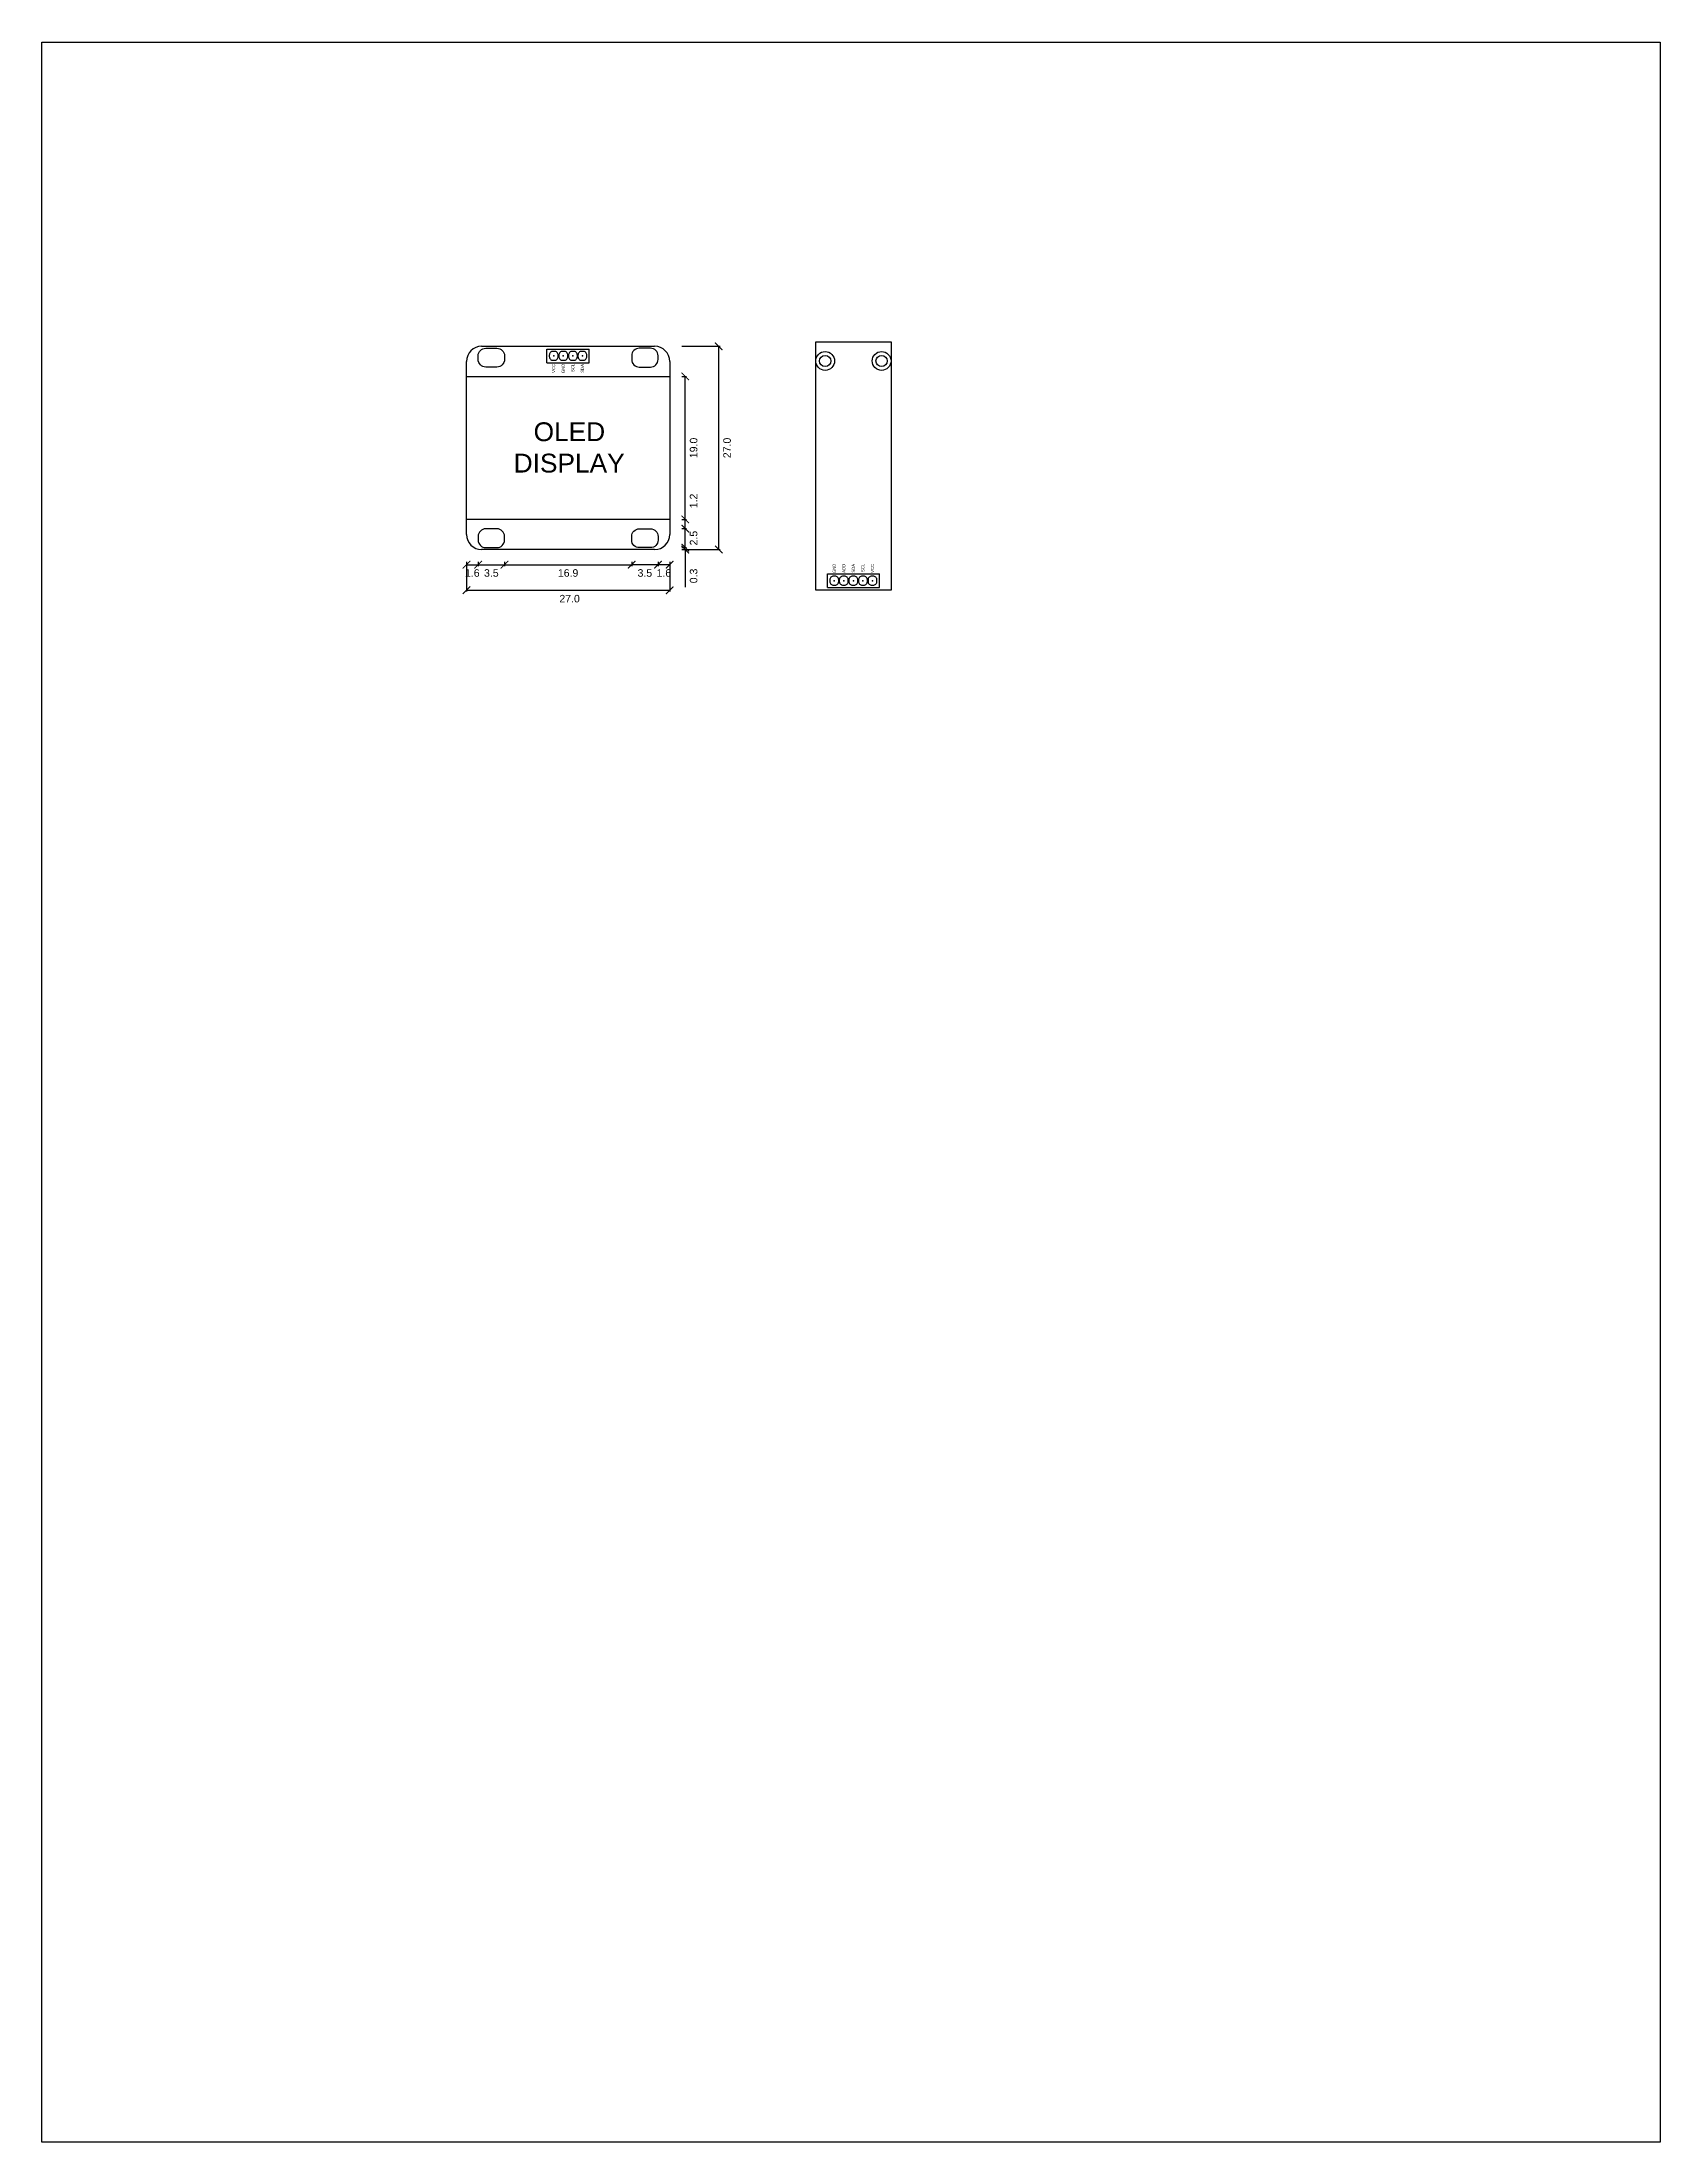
# Model space of a CAD drawing. Header units: millimetres. Extents: x 1438 to 1653, y 1157 to 1436.
import ezdxf

# ---------------------------------------------------------------- set-up
doc = ezdxf.new("R2010")
doc.units = ezdxf.units.MM
doc.layers.add('BH1750', color=7, linetype='Continuous', plot=False)
doc.layers.add('OLED', color=7, linetype='Continuous', plot=False)
doc.styles.get("Standard").update_dxf_attribs({"font": 'arial.ttf'})
doc.dimstyles.get("Standard").update_dxf_attribs({"dimtxt": 1, "dimasz": 1, "dimexe": 0.18, "dimexo": 1.625, "dimgap": 0.6, "dimtad": 2, "dimdec": 1, "dimzin": 0, "dimdsep": 46, "dimtxsty": 'Standard', "dimblk": 'ARCHTICK', "dimcen": 0.9, "dimadec": 0, "dimazin": 0, "dimtfac": 1, "dimtdec": 1, "dimtofl": 0, "dimtmove": 0, "dimatfit": 3, "dimfxl": 0, "dimtolj": 1, "dimtzin": 0, "dimarcsym": 0})

# ---------------------------------------------------------------- blocks, each defined once
blk = doc.blocks.new('_ArchTick')
at = {"color": 0, "linetype": 'ByBlock', "const_width": 0.15}
blk.add_lwpolyline([(-0.5, -0.5), (0.5, 0.5)], dxfattribs=at)
blk = doc.blocks.new('*D2')
at = {"layer": 'Defpoints', "color": 0, "transparency": 16777216}
for p in [(1494.06, 1368.77), (1521.06, 1368.77), (1521.06, 1363.36)]:
    blk.add_point(p, dxfattribs=at)
at = {"layer": 'OLED', "color": 0, "lineweight": -2, "transparency": 16777216}
for p, q in [((1494.06, 1367.15), (1494.06, 1363.18)), ((1521.06, 1367.15), (1521.06, 1363.18)), ((1494.06, 1363.36), (1521.06, 1363.36))]:
    blk.add_line(p, q, dxfattribs=at)
at = {"layer": 'OLED', "color": 0, "lineweight": -2, "transparency": 16777216, "rotation": 180}
blk.add_blockref('_ArchTick', (1494.06, 1363.36), dxfattribs=at)
at = {"layer": 'OLED', "color": 0, "lineweight": -2, "transparency": 16777216}
blk.add_blockref('_ArchTick', (1521.06, 1363.36), dxfattribs=at)
at = {"layer": 'OLED', "color": 0, "transparency": 16777216, "insert": (1507.76, 1362.24), "char_height": 1, "attachment_point": 5}
blk.add_mtext('\\A1;27.0', dxfattribs=at)
blk = doc.blocks.new('*D3')
at = {"layer": 'Defpoints', "color": 0, "transparency": 16777216}
for p in [(1521.06, 1395.77), (1527.58, 1395.77), (1521.06, 1368.77)]:
    blk.add_point(p, dxfattribs=at)
at = {"layer": 'OLED', "color": 0, "lineweight": -2, "transparency": 16777216}
for p, q in [((1522.68, 1395.77), (1527.76, 1395.77)), ((1527.58, 1368.77), (1527.58, 1395.77)), ((1522.68, 1368.77), (1527.76, 1368.77))]:
    blk.add_line(p, q, dxfattribs=at)
for p, rotation in [((1527.58, 1395.77), 90), ((1527.58, 1368.77), 270)]:
    blk.add_blockref('_ArchTick', p, dxfattribs=dict(at, rotation=rotation))
at = {"layer": 'OLED', "color": 0, "transparency": 16777216, "insert": (1528.69, 1382.27), "char_height": 1, "attachment_point": 5, "rotation": 90}
blk.add_mtext('\\A1;27.0', dxfattribs=at)
blk = doc.blocks.new('*D5')
at = {"layer": 'Defpoints', "color": 0, "transparency": 16777216}
for p in [(1494.06, 1368.77), (1495.61, 1368.77), (1495.61, 1366.76)]:
    blk.add_point(p, dxfattribs=at)
at = {"layer": 'OLED', "color": 0, "lineweight": -2, "transparency": 16777216}
for p, q in [((1494.06, 1367.15), (1494.06, 1366.58)), ((1495.61, 1367.15), (1495.61, 1366.58)), ((1494.06, 1366.76), (1495.61, 1366.76))]:
    blk.add_line(p, q, dxfattribs=at)
at = {"layer": 'OLED', "color": 0, "lineweight": -2, "transparency": 16777216, "rotation": 180}
blk.add_blockref('_ArchTick', (1494.06, 1366.76), dxfattribs=at)
at = {"layer": 'OLED', "color": 0, "lineweight": -2, "transparency": 16777216}
blk.add_blockref('_ArchTick', (1495.61, 1366.76), dxfattribs=at)
at = {"layer": 'OLED', "color": 0, "transparency": 16777216, "insert": (1494.83, 1365.65), "char_height": 1, "attachment_point": 5}
blk.add_mtext('\\A1;1.6', dxfattribs=at)
blk = doc.blocks.new('*D6')
at = {"layer": 'Defpoints', "color": 0, "transparency": 16777216}
for p in [(1495.61, 1368.77), (1499.11, 1368.77), (1499.11, 1366.76)]:
    blk.add_point(p, dxfattribs=at)
at = {"layer": 'OLED', "color": 0, "lineweight": -2, "transparency": 16777216}
for p, q in [((1495.61, 1367.15), (1495.61, 1366.58)), ((1499.11, 1367.15), (1499.11, 1366.58)), ((1495.61, 1366.76), (1499.11, 1366.76))]:
    blk.add_line(p, q, dxfattribs=at)
at = {"layer": 'OLED', "color": 0, "lineweight": -2, "transparency": 16777216, "rotation": 180}
blk.add_blockref('_ArchTick', (1495.61, 1366.76), dxfattribs=at)
at = {"layer": 'OLED', "color": 0, "lineweight": -2, "transparency": 16777216}
blk.add_blockref('_ArchTick', (1499.11, 1366.76), dxfattribs=at)
at = {"layer": 'OLED', "color": 0, "transparency": 16777216, "insert": (1497.36, 1365.65), "char_height": 1, "attachment_point": 5}
blk.add_mtext('\\A1;3.5', dxfattribs=at)
blk = doc.blocks.new('*D7')
at = {"layer": 'Defpoints', "color": 0, "transparency": 16777216}
for p in [(1499.11, 1368.77), (1516.01, 1368.77), (1516.01, 1366.76)]:
    blk.add_point(p, dxfattribs=at)
at = {"layer": 'OLED', "color": 0, "lineweight": -2, "transparency": 16777216}
for p, q in [((1499.11, 1367.15), (1499.11, 1366.58)), ((1516.01, 1367.15), (1516.01, 1366.58)), ((1499.11, 1366.76), (1516.01, 1366.76))]:
    blk.add_line(p, q, dxfattribs=at)
at = {"layer": 'OLED', "color": 0, "lineweight": -2, "transparency": 16777216, "rotation": 180}
blk.add_blockref('_ArchTick', (1499.11, 1366.76), dxfattribs=at)
at = {"layer": 'OLED', "color": 0, "lineweight": -2, "transparency": 16777216}
blk.add_blockref('_ArchTick', (1516.01, 1366.76), dxfattribs=at)
at = {"layer": 'OLED', "color": 0, "transparency": 16777216, "insert": (1507.56, 1365.65), "char_height": 1, "attachment_point": 5}
blk.add_mtext('\\A1;16.9', dxfattribs=at)
blk = doc.blocks.new('*D8')
at = {"layer": 'Defpoints', "color": 0, "transparency": 16777216}
for p in [(1519.51, 1368.77), (1521.06, 1368.77), (1519.51, 1366.76)]:
    blk.add_point(p, dxfattribs=at)
at = {"layer": 'OLED', "color": 0, "lineweight": -2, "transparency": 16777216}
for p, q in [((1519.51, 1367.15), (1519.51, 1366.58)), ((1521.06, 1367.15), (1521.06, 1366.58)), ((1521.06, 1366.76), (1519.51, 1366.76))]:
    blk.add_line(p, q, dxfattribs=at)
at = {"layer": 'OLED', "color": 0, "lineweight": -2, "transparency": 16777216, "rotation": 180}
blk.add_blockref('_ArchTick', (1519.51, 1366.76), dxfattribs=at)
at = {"layer": 'OLED', "color": 0, "lineweight": -2, "transparency": 16777216}
blk.add_blockref('_ArchTick', (1521.06, 1366.76), dxfattribs=at)
at = {"layer": 'OLED', "color": 0, "transparency": 16777216, "insert": (1520.28, 1365.65), "char_height": 1, "attachment_point": 5}
blk.add_mtext('\\A1;1.6', dxfattribs=at)
blk = doc.blocks.new('*D9')
at = {"layer": 'Defpoints', "color": 0, "transparency": 16777216}
for p in [(1516.01, 1368.77), (1519.51, 1368.77), (1516.01, 1366.76)]:
    blk.add_point(p, dxfattribs=at)
at = {"layer": 'OLED', "color": 0, "lineweight": -2, "transparency": 16777216}
for p, q in [((1516.01, 1367.15), (1516.01, 1366.58)), ((1519.51, 1367.15), (1519.51, 1366.58)), ((1519.51, 1366.76), (1516.01, 1366.76))]:
    blk.add_line(p, q, dxfattribs=at)
at = {"layer": 'OLED', "color": 0, "lineweight": -2, "transparency": 16777216, "rotation": 180}
blk.add_blockref('_ArchTick', (1516.01, 1366.76), dxfattribs=at)
at = {"layer": 'OLED', "color": 0, "lineweight": -2, "transparency": 16777216}
blk.add_blockref('_ArchTick', (1519.51, 1366.76), dxfattribs=at)
at = {"layer": 'OLED', "color": 0, "transparency": 16777216, "insert": (1517.76, 1365.65), "char_height": 1, "attachment_point": 5}
blk.add_mtext('\\A1;3.5', dxfattribs=at)
blk = doc.blocks.new('*D10')
at = {"layer": 'Defpoints', "color": 0, "transparency": 16777216}
for p in [(1521.06, 1369.02), (1521.06, 1368.77), (1523.13, 1369.02)]:
    blk.add_point(p, dxfattribs=at)
at = {"layer": 'OLED', "color": 0, "lineweight": -2, "transparency": 16777216}
for p, q in [((1523.13, 1369.02), (1523.13, 1370.02)), ((1522.68, 1369.02), (1523.31, 1369.02)), ((1522.68, 1368.77), (1523.31, 1368.77)), ((1523.13, 1368.77), (1523.13, 1363.75))]:
    blk.add_line(p, q, dxfattribs=at)
for p, rotation in [((1523.13, 1369.02), 270), ((1523.13, 1368.77), 90)]:
    blk.add_blockref('_ArchTick', p, dxfattribs=dict(at, rotation=rotation))
at = {"layer": 'OLED', "color": 0, "transparency": 16777216, "insert": (1524.24, 1365.26), "char_height": 1, "attachment_point": 5, "rotation": 90}
blk.add_mtext('\\A1;0.3', dxfattribs=at)
blk = doc.blocks.new('*D11')
at = {"layer": 'Defpoints', "color": 0, "transparency": 16777216}
for p in [(1521.06, 1371.55), (1523.13, 1371.55), (1521.06, 1369.02)]:
    blk.add_point(p, dxfattribs=at)
at = {"layer": 'OLED', "color": 0, "lineweight": -2, "transparency": 16777216}
for p, q in [((1522.68, 1371.55), (1523.31, 1371.55)), ((1523.13, 1369.02), (1523.13, 1371.55)), ((1522.68, 1369.02), (1523.31, 1369.02))]:
    blk.add_line(p, q, dxfattribs=at)
for p, rotation in [((1523.13, 1371.55), 90), ((1523.13, 1369.02), 270)]:
    blk.add_blockref('_ArchTick', p, dxfattribs=dict(at, rotation=rotation))
at = {"layer": 'OLED', "color": 0, "transparency": 16777216, "insert": (1524.24, 1370.29), "char_height": 1, "attachment_point": 5, "rotation": 90}
blk.add_mtext('\\A1;2.5', dxfattribs=at)
blk = doc.blocks.new('*D12')
at = {"layer": 'Defpoints', "color": 0, "transparency": 16777216}
for p in [(1521.06, 1372.77), (1523.13, 1372.77), (1521.06, 1371.55)]:
    blk.add_point(p, dxfattribs=at)
at = {"layer": 'OLED', "color": 0, "lineweight": -2, "transparency": 16777216}
for p, q in [((1523.13, 1372.77), (1523.13, 1376.69)), ((1522.68, 1372.77), (1523.31, 1372.77)), ((1523.13, 1371.55), (1523.13, 1372.77)), ((1522.68, 1371.55), (1523.31, 1371.55))]:
    blk.add_line(p, q, dxfattribs=at)
for p, rotation in [((1523.13, 1372.77), 90), ((1523.13, 1371.55), 270)]:
    blk.add_blockref('_ArchTick', p, dxfattribs=dict(at, rotation=rotation))
at = {"layer": 'OLED', "color": 0, "transparency": 16777216, "insert": (1524.23, 1375.23), "char_height": 1, "attachment_point": 5, "rotation": 90}
blk.add_mtext('\\A1;1.2', dxfattribs=at)
blk = doc.blocks.new('*D13')
at = {"layer": 'Defpoints', "color": 0, "transparency": 16777216}
for p in [(1521.06, 1391.77), (1523.13, 1391.77), (1521.06, 1372.77)]:
    blk.add_point(p, dxfattribs=at)
at = {"layer": 'OLED', "color": 0, "lineweight": -2, "transparency": 16777216}
for p, q in [((1522.68, 1391.77), (1523.31, 1391.77)), ((1523.13, 1372.77), (1523.13, 1391.77)), ((1522.68, 1372.77), (1523.31, 1372.77))]:
    blk.add_line(p, q, dxfattribs=at)
for p, rotation in [((1523.13, 1391.77), 90), ((1523.13, 1372.77), 270)]:
    blk.add_blockref('_ArchTick', p, dxfattribs=dict(at, rotation=rotation))
at = {"layer": 'OLED', "color": 0, "transparency": 16777216, "insert": (1524.24, 1382.27), "char_height": 1, "attachment_point": 5, "rotation": 90}
blk.add_mtext('\\A1;19.0', dxfattribs=at)

msp = doc.modelspace()

# ---------------------------------------------------------------- linework, layer by layer
at = {"layer": 'BH1750'}
msp.add_lwpolyline([(1540.47, 1363.36), (1540.47, 1396.36), (1550.47, 1396.36), (1550.47, 1363.36)], close=True, dxfattribs=at)
for centre, radius in [((1541.72, 1393.82), 1.25), ((1549.22, 1393.82), 1.25), ((1541.72, 1393.82), 0.75), ((1549.22, 1393.82), 0.75)]:
    msp.add_circle(centre, radius, dxfattribs=at)
at = {"layer": 'Defpoints'}
msp.add_lwpolyline([(1437.65, 1436.2), (1652.65, 1436.2), (1652.65, 1157.2), (1437.65, 1157.2)], close=True, dxfattribs=at)
at = {"layer": 'OLED'}
for p, q in [((1496.06, 1395.77), (1519.06, 1395.77)), ((1504.74, 1393.59), (1504.74, 1395.41)), ((1504.74, 1395.41), (1510.37, 1395.41)), ((1510.37, 1393.59), (1510.37, 1395.41)), ((1494.06, 1370.77), (1494.06, 1393.77)), ((1504.74, 1393.59), (1510.37, 1393.59)), ((1521.06, 1393.77), (1521.06, 1370.77)), ((1519.06, 1368.77), (1496.06, 1368.77)), ((1542.02, 1365.55), (1548.92, 1365.55)), ((1542.02, 1363.72), (1542.02, 1365.55)), ((1546.14, 1364.63), (1546.06, 1364.63)), ((1548.92, 1363.72), (1548.92, 1365.55)), ((1542.02, 1363.72), (1548.92, 1363.72))]:
    msp.add_line(p, q, dxfattribs=at)
for points in [[(1498.11, 1393.02), (1496.61, 1393.02, -0.414214), (1495.61, 1394.02), (1495.61, 1394.52, -0.414214), (1496.61, 1395.52), (1498.11, 1395.52, -0.414214), (1499.11, 1394.52), (1499.11, 1394.02, -0.414214)], [(1505.56, 1393.91), (1505.75, 1393.91, 0.414214), (1506.25, 1394.41), (1506.25, 1394.6, 0.414214), (1505.75, 1395.1), (1505.56, 1395.1, 0.414214), (1505.06, 1394.6), (1505.06, 1394.41, 0.414214)], [(1506.83, 1393.91), (1507.02, 1393.91, 0.414214), (1507.52, 1394.41), (1507.52, 1394.6, 0.414214), (1507.02, 1395.1), (1506.83, 1395.1, 0.414214), (1506.33, 1394.6), (1506.33, 1394.41, 0.414214)], [(1508.1, 1393.91), (1508.29, 1393.91, 0.414214), (1508.79, 1394.41), (1508.79, 1394.6, 0.414214), (1508.29, 1395.1), (1508.1, 1395.1, 0.414214), (1507.6, 1394.6), (1507.6, 1394.41, 0.414214)], [(1509.37, 1393.91), (1509.56, 1393.91, 0.414214), (1510.06, 1394.41), (1510.06, 1394.6, 0.414214), (1509.56, 1395.1), (1509.37, 1395.1, 0.414214), (1508.87, 1394.6), (1508.87, 1394.41, 0.414214)], [(1517.01, 1393.02), (1518.51, 1393.02, 0.414214), (1519.51, 1394.02), (1519.51, 1394.52, 0.414214), (1518.51, 1395.52), (1517.01, 1395.52, 0.414214), (1516.01, 1394.52), (1516.01, 1394.02, 0.414214)], [(1498.11, 1371.52), (1496.61, 1371.52, 0.414214), (1495.61, 1370.52), (1495.61, 1370.02, 0.414214), (1496.61, 1369.02), (1498.11, 1369.02, 0.414214), (1499.11, 1370.02), (1499.11, 1370.52, 0.414214)], [(1517.01, 1371.52), (1518.51, 1371.52, -0.414214), (1519.51, 1370.52), (1519.51, 1370.02, -0.414214), (1518.51, 1369.02), (1517.01, 1369.02, -0.414214), (1516.01, 1370.02), (1516.01, 1370.52, -0.414214)], [(1542.83, 1364.04), (1543.02, 1364.04, 0.414214), (1543.52, 1364.54), (1543.52, 1364.73, 0.414214), (1543.02, 1365.23), (1542.83, 1365.23, 0.414214), (1542.33, 1364.73), (1542.33, 1364.54, 0.414214)], [(1544.1, 1364.04), (1544.29, 1364.04, 0.414214), (1544.79, 1364.54), (1544.79, 1364.73, 0.414214), (1544.29, 1365.23), (1544.1, 1365.23, 0.414214), (1543.6, 1364.73), (1543.6, 1364.54, 0.414214)], [(1545.37, 1364.04), (1545.56, 1364.04, 0.414214), (1546.06, 1364.54), (1546.06, 1364.73, 0.414214), (1545.56, 1365.23), (1545.37, 1365.23, 0.414214), (1544.87, 1364.73), (1544.87, 1364.54, 0.414214)], [(1546.64, 1364.04), (1546.83, 1364.04, 0.414214), (1547.33, 1364.54), (1547.33, 1364.73, 0.414214), (1546.83, 1365.23), (1546.64, 1365.23, 0.414214), (1546.14, 1364.73), (1546.14, 1364.54, 0.414214)], [(1547.91, 1364.04), (1548.1, 1364.04, 0.414214), (1548.6, 1364.54), (1548.6, 1364.73, 0.414214), (1548.1, 1365.23), (1547.91, 1365.23, 0.414214), (1547.41, 1364.73), (1547.41, 1364.54, 0.414214)]]:
    msp.add_lwpolyline(points, format="xyb", close=True, dxfattribs=at)
msp.add_lwpolyline([(1494.06, 1391.77), (1521.06, 1391.77), (1521.06, 1372.77), (1494.06, 1372.77)], close=True, dxfattribs=at)
for centre, start, end in [((1496.06, 1393.77), 90, 180), ((1519.06, 1393.77), 0, 90), ((1496.06, 1370.77), 180, 270), ((1519.06, 1370.77), 270, 0)]:
    msp.add_arc(centre, 2, start, end, dxfattribs=at)
for p in [(1505.65, 1394.5), (1506.92, 1394.5), (1508.19, 1394.5), (1509.46, 1394.5), (1542.93, 1364.63), (1544.2, 1364.63), (1545.47, 1364.63), (1546.74, 1364.63), (1548.01, 1364.63)]:
    msp.add_point(p, dxfattribs=at)

# ---------------------------------------------------------------- texts
at = {"layer": 'OLED', "char_height": 0.4, "attachment_point": 1, "rotation": 90}
for s, insert in [('\\pi-0.13279;VCC', (1505.44, 1392.37)), ('\\pi-0.1598;GND', (1506.71, 1392.37)), ('\\pi-0.019558;SCL', (1507.98, 1392.37)), ('\\pi-0.10223;SDA', (1509.25, 1392.37)), ('\\pi-0.1598;GND', (1542.72, 1365.81)), ('\\pi-0.12761;ADD', (1543.99, 1365.81)), ('\\pi-0.10223;SDA', (1545.26, 1365.81)), ('\\pi-0.019558;SCL', (1546.53, 1365.81)), ('\\pi-0.13279;VCC', (1547.8, 1365.81))]:
    msp.add_mtext_dynamic_manual_height_columns(s, width=1.0225, gutter_width=12.5, heights=[0], dxfattribs=dict(at, insert=insert))
at = {"layer": 'OLED', "insert": (1499.4, 1385.67), "char_height": 2.5, "attachment_point": 1}
msp.add_mtext_dynamic_manual_height_columns('\\pi3.5762;OLED\\P\\pi0.92613;DISPLAY', width=16.3083, gutter_width=12.5, heights=[0], dxfattribs=at)

# ---------------------------------------------------------------- dimensions: what is measured, and where the dimension line sits
at = {"layer": 'OLED'}
for base, p1, p2, picture, middle in [((1527.58, 1395.77), (1521.06, 1368.77), (1521.06, 1395.77), '*D3', (1527.58, 1382.27)), ((1523.13, 1371.55), (1521.06, 1369.02), (1521.06, 1371.55), '*D11', (1523.13, 1370.29)), ((1523.13266457, 1369.02104308), (1521.05531909, 1368.77104308), (1521.05531909, 1369.02104308), '*D10', (1523.13266457, 1365.26074295))]:
    dim = msp.add_linear_dim(base=base, p1=p1, p2=p2, angle=90, dimstyle='Standard', dxfattribs=at)
    dim.commit()
    dim.dimension.update_dxf_attribs({"geometry": picture, "text_midpoint": middle, "dimtype": 160})
for base, p1, p2, picture, middle in [((1523.13, 1391.77), (1521.06, 1372.77), (1521.06, 1391.77), '*D13', (1524.24, 1382.27)), ((1523.13, 1372.77), (1521.06, 1371.55), (1521.06, 1372.77), '*D12', (1524.23, 1375.23))]:
    dim = msp.add_linear_dim(base=base, p1=p1, p2=p2, angle=90, dimstyle='Standard', dxfattribs=at)
    dim.commit()
    dim.dimension.update_dxf_attribs({"geometry": picture, "text_midpoint": middle})
for base, p1, p2, picture, middle in [((1521.06, 1363.36), (1494.06, 1368.77), (1521.06, 1368.77), '*D2', (1507.76, 1363.36)), ((1495.60531909, 1366.76369075), (1494.05531909, 1368.77104308), (1495.60531909, 1368.77104308), '*D5', (1494.83031909, 1366.76369075)), ((1499.11, 1366.76), (1495.61, 1368.77), (1499.11, 1368.77), '*D6', (1497.36, 1366.76)), ((1516.01, 1366.76), (1519.51, 1368.77), (1516.01, 1368.77), '*D9', (1517.76, 1366.76)), ((1519.50531909, 1366.76369075), (1521.05531909, 1368.77104308), (1519.50531909, 1368.77104308), '*D8', (1520.28031909, 1366.76369075))]:
    dim = msp.add_linear_dim(base=base, p1=p1, p2=p2, dimstyle='Standard', dxfattribs=at)
    dim.commit()
    dim.dimension.update_dxf_attribs({"geometry": picture, "text_midpoint": middle, "dimtype": 160})
dim = msp.add_linear_dim(base=(1516.01, 1366.76), p1=(1499.11, 1368.77), p2=(1516.01, 1368.77), dimstyle='Standard', dxfattribs=at)
dim.commit()
dim.dimension.update_dxf_attribs({"geometry": '*D7', "text_midpoint": (1507.56, 1365.65)})

doc.saveas('drawing.dxf')
